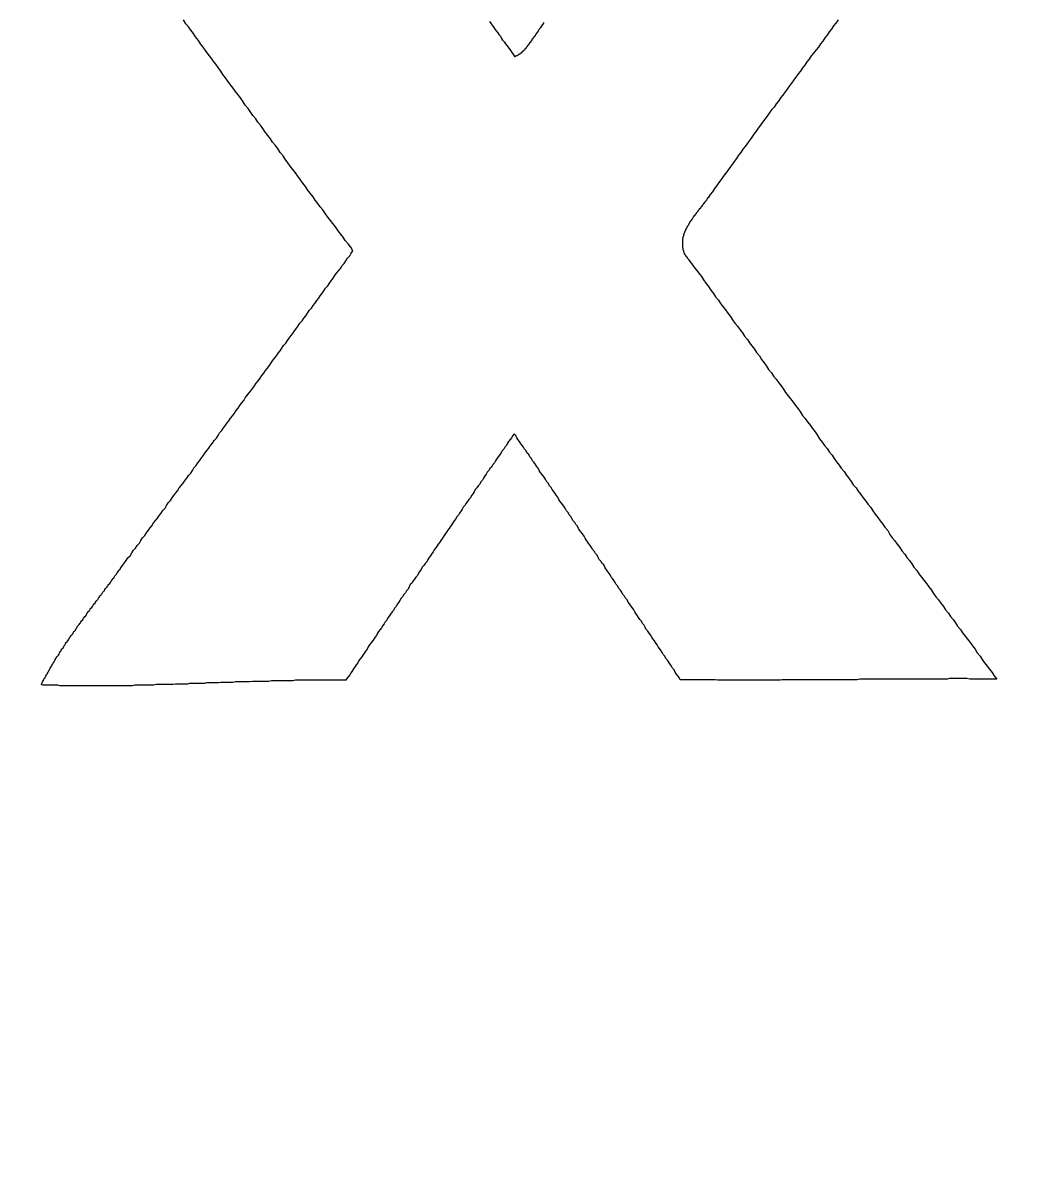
# Model space of a CAD drawing. Extents: x 0 to 712, y 0 to 505.
# Drawn here: x 188.81 to 196.82, y 450.17 to 459.22 of the extents above; entities that cross this region are included whole.
import ezdxf

# ---------------------------------------------------------------- set-up
doc = ezdxf.new("R2010")
doc.units = 0
doc.layers.add('GRAVIRANJE', color=3, linetype='CONTINUOUS')
doc.layers.add('IZREZ', color=7, linetype='CONTINUOUS')

msp = doc.modelspace()

# ---------------------------------------------------------------- linework, layer by layer
at = {"layer": 'GRAVIRANJE'}
for points in [[(195.3139, 459.2383), (195.2965, 459.2121), (195.2791, 459.1903), (195.2617, 459.1642), (195.2442, 459.1424), (195.2268, 459.1163), (195.2094, 459.0945), (195.192, 459.0684), (195.1745, 459.0466), (195.1571, 459.0205), (195.1397, 458.9987), (195.1179, 458.9725), (195.1005, 458.9508), (195.0831, 458.9246), (195.0656, 458.9028), (195.0482, 458.8767), (195.0308, 458.8549), (195.0134, 458.8288), (194.9959, 458.807), (194.9785, 458.7809), (194.9611, 458.7591), (194.9437, 458.733), (194.9262, 458.7112), (194.9088, 458.685), (194.8914, 458.6633), (194.874, 458.6371), (194.8565, 458.6154), (194.8391, 458.5892), (194.8217, 458.5674), (194.8043, 458.5413), (194.7825, 458.5195), (194.7651, 458.4934), (194.7476, 458.4716), (194.7302, 458.4455), (194.7128, 458.4237), (194.6954, 458.3976), (194.6779, 458.3758), (194.6605, 458.3496), (194.6431, 458.3279), (194.6257, 458.3017), (194.6083, 458.2756), (194.5908, 458.2538), (194.5734, 458.2277), (194.556, 458.2059), (194.5386, 458.1798), (194.5211, 458.158), (194.5037, 458.1318), (194.4863, 458.1101), (194.4689, 458.0839), (194.4514, 458.0621), (194.434, 458.036), (194.4166, 458.0142), (194.3992, 457.9881), (194.3817, 457.9663), (194.3643, 457.9402), (194.3469, 457.9184), (194.3295, 457.8923), (194.312, 457.8661), (194.2946, 457.8443), (194.2772, 457.8182), (194.2728, 457.8182), (194.2728, 457.8138), (194.2685, 457.8095), (194.2685, 457.8051), (194.2641, 457.8051), (194.2641, 457.8008), (194.2598, 457.7964), (194.2598, 457.7921), (194.2554, 457.7877), (194.2511, 457.7877), (194.2511, 457.7834), (194.2467, 457.779), (194.2467, 457.7746), (194.2423, 457.7703), (194.238, 457.7703), (194.238, 457.7659), (194.2336, 457.7616), (194.2293, 457.7572), (194.2293, 457.7529), (194.2249, 457.7529), (194.2249, 457.7485), (194.2206, 457.7442), (194.2162, 457.7398), (194.2162, 457.7354), (194.2119, 457.7311), (194.2075, 457.7311), (194.2075, 457.7267), (194.2031, 457.7224), (194.1988, 457.718), (194.1988, 457.7137), (194.1944, 457.7093), (194.1901, 457.7049), (194.1901, 457.7049), (194.1857, 457.7006), (194.1814, 457.6962), (194.1814, 457.6919), (194.177, 457.6875), (194.1727, 457.6832), (194.1727, 457.6788), (194.1683, 457.6745), (194.1639, 457.6745), (194.1639, 457.6701), (194.1596, 457.6657), (194.1552, 457.6614), (194.1552, 457.657), (194.1509, 457.6527), (194.1509, 457.6483), (194.1465, 457.644), (194.1422, 457.6396), (194.1422, 457.6353), (194.1378, 457.6353), (194.1378, 457.6309), (194.1334, 457.6265), (194.1291, 457.6222), (194.1291, 457.6178), (194.1247, 457.6135), (194.1247, 457.6091), (194.1204, 457.6048), (194.1204, 457.6004), (194.116, 457.596), (194.1117, 457.5917), (194.1117, 457.5873), (194.1073, 457.5873), (194.1073, 457.583), (194.1073, 457.5786), (194.103, 457.5743), (194.103, 457.5699), (194.0986, 457.5656), (194.0986, 457.5612), (194.0942, 457.5568), (194.0942, 457.5525), (194.0899, 457.5481), (194.0899, 457.5438), (194.0899, 457.5394), (194.0855, 457.5351), (194.0855, 457.5307), (194.0855, 457.5264), (194.0812, 457.5264), (194.0812, 457.522), (194.0812, 457.5176), (194.0812, 457.5133), (194.0768, 457.5089), (194.0768, 457.5046), (194.0768, 457.5002), (194.0768, 457.4959), (194.0725, 457.4915), (194.0725, 457.4871), (194.0725, 457.4828), (194.0725, 457.4784), (194.0725, 457.4741), (194.0725, 457.4697), (194.0725, 457.4654), (194.0725, 457.461), (194.0725, 457.4567), (194.0725, 457.4523), (194.0725, 457.4479), (194.0725, 457.4436), (194.0725, 457.4436), (194.0725, 457.4392), (194.0725, 457.4349), (194.0725, 457.4305), (194.0725, 457.4262), (194.0725, 457.4218), (194.0768, 457.4175), (194.0768, 457.4131), (194.0768, 457.4087), (194.0768, 457.4044), (194.0812, 457.4), (194.0812, 457.3957), (194.0812, 457.3913), (194.0855, 457.387), (194.0855, 457.3826), (194.0855, 457.3782), (194.0899, 457.3739), (194.0899, 457.3695), (194.0942, 457.3652), (194.0942, 457.3608), (194.0986, 457.3565), (194.103, 457.3565), (194.103, 457.3521), (194.1073, 457.3478), (194.1117, 457.3434), (194.1117, 457.339), (194.116, 457.3347), (194.1204, 457.3303), (194.1247, 457.326), (194.1247, 457.3216), (194.1465, 457.2955), (194.1639, 457.2693), (194.1857, 457.2432), (194.2031, 457.2171), (194.2249, 457.1909), (194.2423, 457.1648), (194.2598, 457.1387), (194.2816, 457.1125), (194.299, 457.082), (194.3208, 457.0559), (194.3382, 457.0298), (194.36, 457.0036), (194.3774, 456.9775), (194.3948, 456.9514), (194.4166, 456.9252), (194.434, 456.8991), (194.4558, 456.873), (194.4732, 456.8468), (194.4906, 456.8207), (194.5124, 456.7945), (194.5298, 456.7684), (194.5516, 456.7423), (194.569, 456.7161), (194.5908, 456.69), (194.6083, 456.6639), (194.6257, 456.6377), (194.6475, 456.6116), (194.6649, 456.5855), (194.6867, 456.5593), (194.7041, 456.5288), (194.7259, 456.5027), (194.7433, 456.4766), (194.7607, 456.4504), (194.7825, 456.4243), (194.7999, 456.3981), (194.8217, 456.372), (194.8391, 456.3459), (194.8609, 456.3197), (194.8783, 456.2936), (194.8957, 456.2675), (194.9175, 456.2413), (194.935, 456.2152), (194.9567, 456.1891), (194.9742, 456.1629), (194.9959, 456.1368), (195.0134, 456.1107), (195.0308, 456.0845), (195.0526, 456.0584), (195.07, 456.0322), (195.0918, 456.0061), (195.1092, 455.98), (195.131, 455.9538), (195.1484, 455.9277), (195.1658, 455.8972), (195.1876, 455.8711), (195.205, 455.8449), (195.2268, 455.8188), (195.2442, 455.7927), (195.266, 455.7665), (195.2834, 455.7404), (195.3009, 455.7143), (195.3226, 455.6881), (195.3401, 455.662), (195.3618, 455.6358), (195.3793, 455.6097), (195.401, 455.5836), (195.4185, 455.5574), (195.4359, 455.5313), (195.4577, 455.5052), (195.4751, 455.479), (195.4969, 455.4529), (195.5143, 455.4268), (195.5361, 455.4006), (195.5535, 455.3745), (195.5753, 455.3484), (195.5927, 455.3222), (195.6101, 455.2961), (195.6319, 455.2699), (195.6493, 455.2438), (195.6711, 455.2177), (195.6885, 455.1915), (195.7103, 455.1654), (195.7277, 455.1349), (195.7452, 455.1088), (195.7669, 455.0826), (195.7844, 455.0565), (195.8062, 455.0304), (195.8236, 455.0042), (195.8454, 454.9781), (195.8628, 454.952), (195.8846, 454.9258), (195.902, 454.8997), (195.9194, 454.8735), (195.9412, 454.8474), (195.9586, 454.8213), (195.9804, 454.7951), (195.9978, 454.769), (196.0196, 454.7429), (196.037, 454.7167), (196.0588, 454.6906), (196.0762, 454.6645), (196.0936, 454.6383), (196.1154, 454.6122), (196.1329, 454.5861), (196.1546, 454.5599), (196.1721, 454.5338), (196.1938, 454.5076), (196.2113, 454.4815), (196.233, 454.4554), (196.2505, 454.4292), (196.2679, 454.4031), (196.2897, 454.377), (196.3071, 454.3508), (196.3289, 454.3247), (196.3463, 454.2986), (196.3681, 454.2724), (196.3855, 454.2463), (196.4073, 454.2201), (196.4247, 454.1897), (196.4465, 454.1635), (196.4639, 454.1374), (196.4813, 454.1112), (196.5031, 454.0851), (196.5205, 454.059), (196.5423, 454.0328), (196.5597, 454.0067), (196.5815, 453.9806), (196.5597, 453.9806), (196.5423, 453.9806), (196.5205, 453.9806), (196.5031, 453.9806), (196.4813, 453.9806), (196.4596, 453.9806), (196.4421, 453.9806), (196.4203, 453.9806), (196.4029, 453.9806), (196.3811, 453.9806), (196.3637, 453.9806), (196.3419, 453.9849), (196.3245, 453.9849), (196.3027, 453.9849), (196.281, 453.9849), (196.2635, 453.9849), (196.2418, 453.9849), (196.2243, 453.9849), (196.2025, 453.9849), (196.1851, 453.9806), (196.1633, 453.9806), (196.1459, 453.9806), (196.1241, 453.9806), (196.1024, 453.9806), (196.0849, 453.9806), (196.0632, 453.9806), (196.0457, 453.9806), (196.024, 453.9806), (196.0065, 453.9806), (195.9847, 453.9806), (195.963, 453.9806), (195.9455, 453.9806), (195.9238, 453.9806), (195.9063, 453.9806), (195.8846, 453.9806), (195.8671, 453.9806), (195.8454, 453.9806), (195.8279, 453.9806), (195.8062, 453.9806), (195.7844, 453.9806), (195.7669, 453.9806), (195.7452, 453.9806), (195.7277, 453.9806), (195.706, 453.9806), (195.6885, 453.9806), (195.6668, 453.9806), (195.645, 453.9806), (195.6276, 453.9806), (195.6058, 453.9806), (195.5884, 453.9806), (195.5666, 453.9806), (195.5491, 453.9806), (195.5274, 453.9806), (195.5099, 453.9806), (195.4882, 453.9806), (195.4664, 453.9762), (195.449, 453.9762), (195.4272, 453.9762), (195.4098, 453.9762), (195.388, 453.9762), (195.3706, 453.9762), (195.3488, 453.9762), (195.327, 453.9762), (195.3096, 453.9762), (195.2878, 453.9762), (195.2704, 453.9762), (195.2486, 453.9762), (195.2312, 453.9762), (195.2094, 453.9762), (195.1876, 453.9762), (195.1702, 453.9762), (195.1484, 453.9762), (195.131, 453.9762), (195.1092, 453.9762), (195.0918, 453.9762), (195.07, 453.9762), (195.0482, 453.9762), (195.0308, 453.9762), (195.009, 453.9762), (194.9916, 453.9762), (194.9698, 453.9762), (194.9524, 453.9762), (194.9306, 453.9762), (194.9132, 453.9762), (194.8914, 453.9762), (194.8696, 453.9762), (194.8522, 453.9719), (194.8304, 453.9719), (194.813, 453.9719), (194.7912, 453.9719), (194.7738, 453.9719), (194.752, 453.9719), (194.7302, 453.9719), (194.7128, 453.9719), (194.691, 453.9719), (194.6736, 453.9719), (194.6518, 453.9719), (194.6344, 453.9719), (194.6126, 453.9719), (194.5952, 453.9719), (194.5734, 453.9719), (194.5516, 453.9719), (194.5342, 453.9719), (194.5124, 453.9719), (194.495, 453.9719), (194.4732, 453.9719), (194.4558, 453.9719), (194.434, 453.9719), (194.4122, 453.9719), (194.3948, 453.9719), (194.373, 453.9719), (194.3556, 453.9719), (194.3338, 453.9762), (194.3164, 453.9762), (194.2946, 453.9762), (194.2772, 453.9762), (194.2554, 453.9762), (194.2336, 453.9762), (194.2162, 453.9762), (194.1944, 453.9762), (194.177, 453.9762), (194.1552, 453.9762), (194.1378, 453.9762), (194.116, 453.9762), (194.0986, 453.9762), (194.0768, 453.9762), (194.055, 453.9762), (194.0463, 453.9936), (194.0376, 454.0067), (194.0245, 454.0241), (194.0158, 454.0372), (194.0071, 454.0546), (193.9941, 454.0677), (193.9853, 454.0851), (193.9723, 454.1025), (193.9636, 454.1156), (193.9549, 454.133), (193.9418, 454.1461), (193.9331, 454.1635), (193.92, 454.1766), (193.9113, 454.194), (193.9026, 454.2071), (193.8895, 454.2245), (193.8808, 454.2376), (193.8721, 454.255), (193.859, 454.2724), (193.8503, 454.2855), (193.8372, 454.3029), (193.8285, 454.316), (193.8198, 454.3334), (193.8067, 454.3465), (193.798, 454.3639), (193.785, 454.377), (193.7763, 454.3944), (193.7675, 454.4118), (193.7545, 454.4249), (193.7458, 454.4423), (193.7327, 454.4554), (193.724, 454.4728), (193.7153, 454.4859), (193.7022, 454.5033), (193.6935, 454.5164), (193.6848, 454.5338), (193.6717, 454.5512), (193.663, 454.5643), (193.6499, 454.5817), (193.6412, 454.5948), (193.6325, 454.6122), (193.6194, 454.6253), (193.6107, 454.6427), (193.5977, 454.6557), (193.5889, 454.6732), (193.5802, 454.6906), (193.5672, 454.7037), (193.5585, 454.7211), (193.5454, 454.7342), (193.5367, 454.7516), (193.528, 454.7646), (193.5149, 454.7821), (193.5062, 454.7951), (193.4975, 454.8126), (193.4844, 454.83), (193.4757, 454.8431), (193.4626, 454.8605), (193.4539, 454.8735), (193.4452, 454.891), (193.4321, 454.904), (193.4234, 454.9215), (193.4104, 454.9345), (193.4016, 454.952), (193.3929, 454.9694), (193.3799, 454.9824), (193.3711, 454.9999), (193.3581, 455.0129), (193.3494, 455.0304), (193.3407, 455.0434), (193.3276, 455.0609), (193.3189, 455.0739), (193.3058, 455.0913), (193.2971, 455.1044), (193.2884, 455.1218), (193.2753, 455.1393), (193.2666, 455.1523), (193.2535, 455.1698), (193.2448, 455.1828), (193.2361, 455.2002), (193.223, 455.2133), (193.2143, 455.2307), (193.2013, 455.2438), (193.1926, 455.2612), (193.1838, 455.2787), (193.1708, 455.2917), (193.1621, 455.3091), (193.149, 455.3222), (193.1403, 455.3396), (193.1316, 455.3527), (193.1185, 455.3701), (193.1098, 455.3832), (193.0967, 455.4006), (193.088, 455.4137), (193.0793, 455.4311), (193.0662, 455.4485), (193.0575, 455.4616), (193.0444, 455.479), (193.0357, 455.4921), (193.027, 455.5095), (193.014, 455.5226), (193.0052, 455.54), (192.9922, 455.5531), (192.9835, 455.5705), (192.9748, 455.5836), (192.9617, 455.601), (192.953, 455.6141), (192.9399, 455.6315), (192.9312, 455.6446), (192.9225, 455.662), (192.9094, 455.6794), (192.9007, 455.6925), (192.8876, 455.7099), (192.8789, 455.723), (192.8702, 455.7404), (192.8571, 455.7535), (192.8484, 455.7709), (192.8354, 455.784), (192.8266, 455.8014), (192.8136, 455.8144), (192.8049, 455.8319), (192.7962, 455.8449), (192.7831, 455.8624), (192.7744, 455.8754), (192.7613, 455.8929), (192.7526, 455.9059), (192.7439, 455.9233), (192.7308, 455.9364), (192.7221, 455.9233), (192.709, 455.9059), (192.7003, 455.8929), (192.6873, 455.8754), (192.6785, 455.8624), (192.6698, 455.8449), (192.6568, 455.8319), (192.6481, 455.8144), (192.635, 455.8014), (192.6263, 455.784), (192.6132, 455.7665), (192.6045, 455.7535), (192.5914, 455.736), (192.5827, 455.723), (192.574, 455.7055), (192.5609, 455.6925), (192.5522, 455.6751), (192.5392, 455.662), (192.5304, 455.6446), (192.5174, 455.6315), (192.5087, 455.6141), (192.4956, 455.5966), (192.4869, 455.5836), (192.4782, 455.5662), (192.4651, 455.5531), (192.4564, 455.5357), (192.4433, 455.5226), (192.4346, 455.5052), (192.4215, 455.4921), (192.4128, 455.4747), (192.4041, 455.4616), (192.391, 455.4442), (192.3823, 455.4268), (192.3693, 455.4137), (192.3606, 455.3963), (192.3475, 455.3832), (192.3388, 455.3658), (192.3257, 455.3527), (192.317, 455.3353), (192.3083, 455.3222), (192.2952, 455.3048), (192.2865, 455.2874), (192.2734, 455.2743), (192.2647, 455.2569), (192.2517, 455.2438), (192.2429, 455.2264), (192.2342, 455.2133), (192.2212, 455.1959), (192.2125, 455.1828), (192.1994, 455.1654), (192.1907, 455.1523), (192.1776, 455.1349), (192.1689, 455.1175), (192.1602, 455.1044), (192.1471, 455.087), (192.1384, 455.0739), (192.1253, 455.0565), (192.1166, 455.0434), (192.1036, 455.026), (192.0948, 455.0129), (192.0861, 454.9955), (192.0731, 454.9781), (192.0643, 454.965), (192.0513, 454.9476), (192.0426, 454.9345), (192.0339, 454.9171), (192.0208, 454.904), (192.0121, 454.8866), (191.999, 454.8735), (191.9903, 454.8561), (191.9772, 454.8387), (191.9685, 454.8256), (191.9598, 454.8082), (191.9467, 454.7951), (191.938, 454.7777), (191.925, 454.7646), (191.9162, 454.7472), (191.9032, 454.7342), (191.8945, 454.7167), (191.8858, 454.6993), (191.8727, 454.6862), (191.864, 454.6688), (191.8509, 454.6557), (191.8422, 454.6383), (191.8291, 454.6253), (191.8204, 454.6078), (191.8117, 454.5948), (191.7986, 454.5773), (191.7899, 454.5599), (191.7769, 454.5468), (191.7681, 454.5294), (191.7594, 454.5164), (191.7464, 454.4989), (191.7376, 454.4859), (191.7246, 454.4684), (191.7159, 454.451), (191.7028, 454.4379), (191.6941, 454.4205), (191.6854, 454.4075), (191.6723, 454.39), (191.6636, 454.377), (191.6505, 454.3595), (191.6418, 454.3465), (191.6331, 454.329), (191.62, 454.3116), (191.6113, 454.2986), (191.5983, 454.2811), (191.5895, 454.2681), (191.5765, 454.2506), (191.5678, 454.2376), (191.5591, 454.2201), (191.546, 454.2027), (191.5373, 454.1897), (191.5242, 454.1722), (191.5155, 454.1592), (191.5024, 454.1417), (191.4937, 454.1287), (191.485, 454.1112), (191.4719, 454.0938), (191.4632, 454.0808), (191.4502, 454.0633), (191.4414, 454.0503), (191.4327, 454.0328), (191.4197, 454.0154), (191.4109, 454.0023), (191.3979, 453.9849), (191.3892, 453.9719), (191.3674, 453.9719), (191.35, 453.9719), (191.3325, 453.9719), (191.3108, 453.9719), (191.2933, 453.9719), (191.2759, 453.9719), (191.2541, 453.9719), (191.2367, 453.9719), (191.2149, 453.9719), (191.1975, 453.9719), (191.1801, 453.9719), (191.1583, 453.9719), (191.1409, 453.9719), (191.1191, 453.9719), (191.1017, 453.9719), (191.0842, 453.9719), (191.0625, 453.9719), (191.045, 453.9719), (191.0233, 453.9719), (191.0058, 453.9719), (190.9884, 453.9719), (190.9666, 453.9675), (190.9492, 453.9675), (190.9274, 453.9675), (190.91, 453.9675), (190.8926, 453.9675), (190.8708, 453.9675), (190.8534, 453.9675), (190.836, 453.9675), (190.8142, 453.9675), (190.7968, 453.9675), (190.775, 453.9631), (190.7575, 453.9631), (190.7401, 453.9631), (190.7183, 453.9631), (190.7009, 453.9631), (190.6791, 453.9631), (190.6617, 453.9631), (190.6443, 453.9631), (190.6225, 453.9588), (190.6051, 453.9588), (190.5833, 453.9588), (190.5659, 453.9588), (190.5485, 453.9588), (190.5267, 453.9588), (190.5093, 453.9588), (190.4875, 453.9544), (190.4701, 453.9544), (190.4526, 453.9544), (190.4308, 453.9544), (190.4134, 453.9544), (190.3916, 453.9544), (190.3742, 453.9501), (190.3568, 453.9501), (190.335, 453.9501), (190.3176, 453.9501), (190.3002, 453.9501), (190.2784, 453.9501), (190.261, 453.9457), (190.2392, 453.9457), (190.2218, 453.9457), (190.2043, 453.9457), (190.1826, 453.9457), (190.1651, 453.9457), (190.1434, 453.9457), (190.1259, 453.9414), (190.1085, 453.9414), (190.0867, 453.9414), (190.0693, 453.9414), (190.0475, 453.9414), (190.0301, 453.9414), (190.0127, 453.937), (189.9909, 453.937), (189.9735, 453.937), (189.9517, 453.937), (189.9343, 453.937), (189.9168, 453.937), (189.8951, 453.937), (189.8776, 453.937), (189.8559, 453.9327), (189.8384, 453.9327), (189.821, 453.9327), (189.7992, 453.9327), (189.7818, 453.9327), (189.76, 453.9327), (189.7426, 453.9327), (189.7252, 453.9327), (189.7034, 453.9327), (189.686, 453.9283), (189.6685, 453.9283), (189.6468, 453.9283), (189.6293, 453.9283), (189.6076, 453.9283), (189.5901, 453.9283), (189.5727, 453.9283), (189.5509, 453.9283), (189.5335, 453.9283), (189.5117, 453.9283), (189.4943, 453.9283), (189.4769, 453.9283), (189.4551, 453.9283), (189.4377, 453.9283), (189.4159, 453.9283), (189.3985, 453.9283), (189.3811, 453.9283), (189.3593, 453.9283), (189.3418, 453.9283), (189.3201, 453.9283), (189.3026, 453.9283), (189.2852, 453.9283), (189.2634, 453.9283), (189.246, 453.9283), (189.2242, 453.9283), (189.2068, 453.9283), (189.1894, 453.9283), (189.1676, 453.9283), (189.1502, 453.9283), (189.1284, 453.9283), (189.111, 453.9283), (189.0936, 453.9327), (189.0718, 453.9327), (189.0544, 453.9327), (189.0326, 453.9327), (189.0151, 453.9327), (188.9977, 453.9327), (188.9759, 453.9327), (188.9585, 453.937), (188.9629, 453.9414), (188.9672, 453.9501), (188.9716, 453.9588), (188.9759, 453.9675), (188.9803, 453.9762), (188.9847, 453.9849), (188.989, 453.9893), (188.9934, 453.998), (188.9977, 454.0067), (189.0021, 454.0154), (189.0064, 454.0198), (189.0108, 454.0285), (189.0151, 454.0372), (189.0195, 454.0459), (189.0239, 454.0546), (189.0282, 454.059), (189.0326, 454.0677), (189.0369, 454.0764), (189.0413, 454.0851), (189.0456, 454.0895), (189.05, 454.0982), (189.0544, 454.1069), (189.0587, 454.1156), (189.0631, 454.12), (189.0674, 454.1287), (189.0718, 454.1374), (189.0761, 454.1461), (189.0805, 454.1505), (189.0848, 454.1592), (189.0936, 454.1679), (189.0979, 454.1722), (189.1023, 454.1809), (189.1066, 454.1897), (189.111, 454.1984), (189.1153, 454.2027), (189.1197, 454.2114), (189.124, 454.2201), (189.1284, 454.2245), (189.1371, 454.2332), (189.1415, 454.2419), (189.1458, 454.2506), (189.1502, 454.255), (189.1545, 454.2637), (189.1589, 454.2724), (189.1633, 454.2768), (189.172, 454.2855), (189.1763, 454.2942), (189.1807, 454.2986), (189.185, 454.3073), (189.1894, 454.316), (189.1937, 454.3203), (189.1981, 454.329), (189.2068, 454.3378), (189.2112, 454.3421), (189.2155, 454.3508), (189.2199, 454.3595), (189.2242, 454.3639), (189.2329, 454.3726), (189.2373, 454.3813), (189.2417, 454.3857), (189.246, 454.3944), (189.2504, 454.4031), (189.2547, 454.4075), (189.2634, 454.4162), (189.2678, 454.4249), (189.2722, 454.4292), (189.2765, 454.4379), (189.2809, 454.4467), (189.2896, 454.451), (189.2939, 454.4597), (189.2983, 454.4684), (189.3026, 454.4728), (189.307, 454.4815), (189.3157, 454.4859), (189.3201, 454.4946), (189.3244, 454.5033), (189.3288, 454.5076), (189.3331, 454.5164), (189.3418, 454.5251), (189.3462, 454.5294), (189.3506, 454.5381), (189.3549, 454.5468), (189.3636, 454.5512), (189.368, 454.5599), (189.3723, 454.5686), (189.3767, 454.573), (189.3811, 454.5817), (189.3898, 454.5861), (189.3941, 454.5948), (189.3985, 454.6035), (189.4028, 454.6078), (189.4115, 454.6165), (189.4159, 454.6253), (189.4203, 454.6296), (189.4246, 454.6383), (189.429, 454.647), (189.4377, 454.6514), (189.442, 454.6601), (189.4464, 454.6645), (189.4507, 454.6732), (189.4595, 454.6819), (189.4638, 454.6862), (189.4682, 454.695), (189.4725, 454.7037), (189.4769, 454.708), (189.4856, 454.7167), (189.49, 454.7254), (189.4943, 454.7298), (189.4987, 454.7385), (189.5074, 454.7429), (189.5117, 454.7516), (189.5161, 454.7603), (189.5204, 454.7646), (189.5248, 454.7734), (189.5335, 454.7821), (189.5379, 454.7864), (189.5422, 454.7951), (189.5466, 454.8039), (189.5509, 454.8082), (189.5596, 454.8169), (189.564, 454.8256), (189.5684, 454.83), (189.5727, 454.8387), (189.5771, 454.8474), (189.5858, 454.8518), (189.5901, 454.8605), (189.5945, 454.8692), (189.6076, 454.8866), (189.625, 454.9084), (189.6381, 454.9258), (189.6511, 454.9476), (189.6685, 454.965), (189.6816, 454.9868), (189.6947, 455.0086), (189.7121, 455.026), (189.7252, 455.0478), (189.7426, 455.0652), (189.7557, 455.087), (189.7687, 455.1088), (189.7862, 455.1262), (189.7992, 455.148), (189.8123, 455.1654), (189.8297, 455.1872), (189.8428, 455.2046), (189.8559, 455.2264), (189.8733, 455.2482), (189.8863, 455.2656), (189.9038, 455.2874), (189.9168, 455.3048), (189.9299, 455.3266), (189.9473, 455.344), (189.9604, 455.3658), (189.9735, 455.3876), (189.9909, 455.405), (190.004, 455.4268), (190.017, 455.4442), (190.0345, 455.466), (190.0475, 455.4834), (190.0606, 455.5052), (190.078, 455.5269), (190.0911, 455.5444), (190.1085, 455.5662), (190.1216, 455.5836), (190.1346, 455.6054), (190.1521, 455.6228), (190.1651, 455.6446), (190.1782, 455.6663), (190.1956, 455.6838), (190.2087, 455.7055), (190.2218, 455.723), (190.2392, 455.7447), (190.2523, 455.7622), (190.2653, 455.784), (190.2827, 455.8057), (190.2958, 455.8232), (190.3089, 455.8449), (190.3263, 455.8624), (190.3394, 455.8841), (190.3568, 455.9016), (190.3699, 455.9233), (190.3829, 455.9451), (190.4004, 455.9625), (190.4134, 455.9843), (190.4265, 456.0018), (190.4439, 456.0235), (190.457, 456.041), (190.4701, 456.0627), (190.4875, 456.0845), (190.5005, 456.1019), (190.5136, 456.1237), (190.531, 456.1411), (190.5441, 456.1629), (190.5572, 456.1803), (190.5746, 456.2021), (190.5877, 456.2239), (190.6007, 456.2413), (190.6182, 456.2631), (190.6312, 456.2805), (190.6486, 456.3023), (190.6617, 456.3197), (190.6748, 456.3415), (190.6922, 456.3633), (190.7053, 456.3807), (190.7183, 456.4025), (190.7358, 456.4199), (190.7488, 456.4417), (190.7619, 456.4591), (190.7793, 456.4809), (190.7924, 456.5027), (190.8055, 456.5201), (190.8229, 456.5419), (190.836, 456.5593), (190.849, 456.5811), (190.8664, 456.5985), (190.8795, 456.6203), (190.8926, 456.6421), (190.91, 456.6595), (190.9231, 456.6813), (190.9361, 456.6987), (190.9536, 456.7205), (190.9666, 456.7379), (190.9797, 456.7597), (190.9971, 456.7815), (191.0102, 456.7989), (191.0233, 456.8207), (191.0407, 456.8381), (191.0538, 456.8599), (191.0712, 456.8773), (191.0842, 456.8991), (191.0973, 456.9209), (191.1147, 456.9383), (191.1278, 456.9601), (191.1409, 456.9775), (191.1583, 456.9993), (191.1714, 457.0167), (191.1844, 457.0385), (191.2019, 457.0603), (191.2149, 457.0777), (191.228, 457.0995), (191.2454, 457.1169), (191.2585, 457.1387), (191.2716, 457.1561), (191.289, 457.1779), (191.302, 457.1997), (191.3151, 457.2171), (191.3325, 457.2389), (191.3456, 457.2563), (191.3587, 457.2781), (191.3761, 457.2955), (191.3892, 457.3173), (191.4022, 457.339), (191.4197, 457.3565), (191.4327, 457.3782), (191.4458, 457.3957), (191.4284, 457.4262), (191.4066, 457.4523), (191.3848, 457.4784), (191.3674, 457.5046), (191.3456, 457.5307), (191.3282, 457.5568), (191.3064, 457.5873), (191.2846, 457.6135), (191.2672, 457.6396), (191.2454, 457.6657), (191.228, 457.6919), (191.2062, 457.7224), (191.1844, 457.7485), (191.167, 457.7746), (191.1452, 457.8008), (191.1278, 457.8269), (191.106, 457.8574), (191.0842, 457.8835), (191.0668, 457.9097), (191.045, 457.9358), (191.0276, 457.962), (191.0058, 457.9924), (190.9884, 458.0186), (190.9666, 458.0447), (190.9449, 458.0709), (190.9274, 458.097), (190.9057, 458.1275), (190.8882, 458.1536), (190.8664, 458.1798), (190.849, 458.2059), (190.8272, 458.2364), (190.8055, 458.2625), (190.788, 458.2887), (190.7663, 458.3148), (190.7488, 458.3409), (190.7271, 458.3714), (190.7096, 458.3976), (190.6879, 458.4237), (190.6704, 458.4498), (190.6486, 458.476), (190.6269, 458.5065), (190.6094, 458.5326), (190.5877, 458.5587), (190.5702, 458.5849), (190.5485, 458.6154), (190.531, 458.6415), (190.5093, 458.6676), (190.4918, 458.6938), (190.4701, 458.7199), (190.4483, 458.7504), (190.4308, 458.7765), (190.4091, 458.8027), (190.3916, 458.8288), (190.3699, 458.8593), (190.3524, 458.8854), (190.3307, 458.9116), (190.3132, 458.9377), (190.2915, 458.9638), (190.2697, 458.9943), (190.2523, 459.0205), (190.2305, 459.0466), (190.213, 459.0727), (190.1913, 459.1032), (190.1738, 459.1294), (190.1521, 459.1555), (190.1346, 459.1816), (190.1129, 459.2078), (190.0954, 459.2383)], [(192.5348, 459.2252), (192.5479, 459.2078), (192.5566, 459.1947), (192.5696, 459.1773), (192.5784, 459.1642), (192.5871, 459.1511), (192.6001, 459.1337), (192.6088, 459.1206), (192.6219, 459.1076), (192.6306, 459.0902), (192.6393, 459.0771), (192.6524, 459.064), (192.6611, 459.0466), (192.6742, 459.0335), (192.6829, 459.0205), (192.696, 459.003), (192.7047, 458.99), (192.7134, 458.9769), (192.7265, 458.9595), (192.7352, 458.9464), (192.7395, 458.9464), (192.7395, 458.9464), (192.7439, 458.9508), (192.7439, 458.9508), (192.7482, 458.9508), (192.7482, 458.9508), (192.7482, 458.9508), (192.7526, 458.9551), (192.7526, 458.9551), (192.757, 458.9551), (192.757, 458.9551), (192.757, 458.9551), (192.7613, 458.9595), (192.7613, 458.9595), (192.7657, 458.9595), (192.7657, 458.9595), (192.7657, 458.9595), (192.77, 458.9638), (192.77, 458.9638), (192.7744, 458.9638), (192.7744, 458.9638), (192.7744, 458.9682), (192.7787, 458.9682), (192.7787, 458.9682), (192.7787, 458.9682), (192.7831, 458.9725), (192.7831, 458.9725), (192.7831, 458.9725), (192.7874, 458.9725), (192.7874, 458.9769), (192.7874, 458.9769), (192.7918, 458.9769), (192.7918, 458.9813), (192.7918, 458.9813), (192.7962, 458.9813), (192.7962, 458.9813), (192.7962, 458.9856), (192.8005, 458.9856), (192.8005, 458.9856), (192.8005, 458.99), (192.8049, 458.99), (192.8049, 458.99), (192.8049, 458.99), (192.8092, 458.9943), (192.8092, 458.9943), (192.8092, 458.9943), (192.8136, 458.9987), (192.8136, 458.9987), (192.8136, 458.9987), (192.8136, 459.003), (192.8179, 459.003), (192.8179, 459.003), (192.8179, 459.0074), (192.8223, 459.0074), (192.8223, 459.0074), (192.8223, 459.0117), (192.8223, 459.0117), (192.8266, 459.0117), (192.8266, 459.0161), (192.8266, 459.0161), (192.831, 459.0161), (192.831, 459.0205), (192.831, 459.0205), (192.831, 459.0205), (192.8354, 459.0248), (192.8354, 459.0248), (192.8354, 459.0248), (192.8397, 459.0292), (192.8397, 459.0292), (192.8397, 459.0292), (192.8397, 459.0335), (192.8441, 459.0335), (192.8441, 459.0335), (192.8441, 459.0379), (192.8441, 459.0379), (192.8484, 459.0422), (192.8484, 459.0422), (192.8484, 459.0422), (192.8484, 459.0466), (192.8528, 459.0466), (192.8528, 459.0466), (192.8528, 459.051), (192.8528, 459.051), (192.8571, 459.051), (192.8571, 459.0553), (192.8571, 459.0553), (192.8571, 459.0597), (192.8615, 459.0597), (192.8615, 459.0597), (192.8615, 459.064), (192.8615, 459.064), (192.8659, 459.064), (192.8659, 459.0684), (192.8659, 459.0684), (192.8702, 459.0727), (192.8702, 459.0727), (192.8702, 459.0727), (192.8702, 459.0771), (192.8746, 459.0771), (192.8746, 459.0771), (192.8746, 459.0814), (192.8746, 459.0814), (192.8789, 459.0814), (192.8789, 459.0858), (192.8789, 459.0858), (192.8789, 459.0902), (192.8833, 459.0902), (192.8833, 459.0902), (192.8833, 459.0945), (192.8833, 459.0945), (192.8876, 459.0945), (192.8876, 459.0989), (192.8876, 459.0989), (192.8876, 459.0989), (192.892, 459.1032), (192.892, 459.1032), (192.892, 459.1076), (192.892, 459.1076), (192.8963, 459.1076), (192.8963, 459.1119), (192.8963, 459.1119), (192.9007, 459.1119), (192.9007, 459.1163), (192.9007, 459.1163), (192.9007, 459.1163), (192.9051, 459.1206), (192.9051, 459.1206), (192.9138, 459.1337), (192.9225, 459.1468), (192.9312, 459.1642), (192.9443, 459.1773), (192.953, 459.1903), (192.9617, 459.2034), (192.9704, 459.2165)]]:
    msp.add_lwpolyline(points, dxfattribs=at)
at = {"layer": 'IZREZ'}
msp.add_open_spline([(354.5236, 83.816), (356.5535, 83.8994), (358.5834, 83.9828), (360.6133, 84.0662), (360.6133, 87.4166), (360.6133, 90.7671), (360.6133, 94.1175), (358.5834, 94.2009), (356.5535, 94.2842), (354.5236, 94.3676), (354.5236, 100.3256), (354.5236, 106.2835), (354.5236, 112.2415), (354.5236, 112.3854), (354.5236, 112.5293), (354.5236, 112.6733), (352.1841, 112.6733), (349.8446, 112.6733), (347.5051, 112.6733), (347.5051, 112.2296), (347.5051, 111.7859), (347.5051, 111.3422), (346.7718, 111.3422), (346.0385, 111.3422), (345.3052, 111.3422), (345.3052, 111.8087), (345.3052, 112.2752), (345.3052, 112.7417), (344.8243, 112.7417), (344.3433, 112.7417), (343.8624, 112.7417), (343.8624, 113.6666), (343.8624, 114.5914), (343.8624, 115.5163), (344.3433, 115.5163), (344.8243, 115.5163), (345.3052, 115.5163), (345.3052, 115.983), (345.3052, 116.4498), (345.3052, 116.9165), (346.0385, 116.9165), (346.7718, 116.9165), (347.5051, 116.9165), (347.5051, 116.4498), (347.5051, 115.983), (347.5051, 115.5163), (349.8446, 115.5163), (352.1841, 115.5163), (354.5236, 115.5163), (354.5236, 115.6831), (354.5236, 115.8498), (354.5236, 116.0166), (354.5236, 121.9467), (354.5236, 127.8769), (354.5236, 133.8071), (356.5535, 133.8905), (358.5834, 133.9739), (360.6133, 134.0572), (360.6133, 137.4109), (360.6133, 140.7645), (360.6133, 144.1181), (358.5834, 144.2015), (356.5535, 144.2849), (354.5236, 144.3682), (354.5236, 168.0914), (354.5236, 191.8145), (354.5236, 215.5376), (356.5535, 215.621), (358.5834, 215.7044), (360.6133, 215.7878), (360.6133, 219.1333), (360.6133, 222.4788), (360.6133, 225.8243), (358.5834, 225.9077), (356.5535, 225.991), (354.5236, 226.0744), (354.5236, 232.0128), (354.5236, 237.9512), (354.5236, 243.8897), (354.5236, 244.0562), (354.5236, 244.2227), (354.5236, 244.3892), (352.1841, 244.3892), (349.8446, 244.3892), (347.5051, 244.3892), (347.5051, 243.9227), (347.5051, 243.4562), (347.5051, 242.9897), (346.7718, 242.9897), (346.0385, 242.9897), (345.3052, 242.9897), (345.3052, 243.4562), (345.3052, 243.9227), (345.3052, 244.3892), (344.8243, 244.3892), (344.3433, 244.3892), (343.8624, 244.3892), (343.8624, 245.3445), (343.8624, 246.2998), (343.8624, 247.2552), (344.3433, 247.2552), (344.8243, 247.2552), (345.3052, 247.2552), (345.3052, 247.7218), (345.3052, 248.1884), (345.3052, 248.655), (346.0385, 248.655), (346.7718, 248.655), (347.5051, 248.655), (347.5051, 248.1884), (347.5051, 247.7218), (347.5051, 247.2552), (349.8446, 247.2552), (352.1841, 247.2552), (354.5236, 247.2552), (354.5236, 247.422), (354.5236, 247.5889), (354.5236, 247.7558), (354.5236, 253.685), (354.5236, 259.6143), (354.5236, 265.5435), (356.5535, 265.6269), (358.5834, 265.7103), (360.6133, 265.7936), (360.6133, 269.1426), (360.6133, 272.4915), (360.6133, 275.8404), (358.5834, 275.9238), (356.5535, 276.0072), (354.5236, 276.0905), (354.5236, 300.63), (354.5236, 325.1694), (354.5236, 349.7089), (356.5535, 349.7923), (358.5834, 349.8756), (360.6133, 349.959), (360.6133, 353.3203), (360.6133, 356.6815), (360.6133, 360.0428), (358.5834, 360.1262), (356.5535, 360.2096), (354.5236, 360.2929), (354.5236, 366.2142), (354.5236, 372.1354), (354.5236, 378.0567), (354.5236, 378.2231), (354.5236, 378.3895), (354.5236, 378.5559), (352.1841, 378.5559), (349.8446, 378.5559), (347.5051, 378.5559), (347.5051, 378.0894), (347.5051, 377.6229), (347.5051, 377.1564), (346.7718, 377.1564), (346.0385, 377.1564), (345.3052, 377.1564), (345.3052, 377.6229), (345.3052, 378.0894), (345.3052, 378.5559), (344.8243, 378.5559), (344.3433, 378.5559), (343.8624, 378.5559), (343.8624, 379.5101), (343.8624, 380.4644), (343.8624, 381.4187), (344.3433, 381.4187), (344.8243, 381.4187), (345.3052, 381.4187), (345.3052, 381.8854), (345.3052, 382.3521), (345.3052, 382.8188), (346.0385, 382.8188), (346.7718, 382.8188), (347.5051, 382.8188), (347.5051, 382.3521), (347.5051, 381.8854), (347.5051, 381.4187), (349.8446, 381.4187), (352.1841, 381.4187), (354.5236, 381.4187), (354.5236, 381.5854), (354.5236, 381.7522), (354.5236, 381.9189), (354.5236, 387.8542), (354.5236, 393.7894), (354.5236, 399.7247), (356.5535, 399.808), (358.5834, 399.8914), (360.6133, 399.9748), (360.6133, 403.3204), (360.6133, 406.666), (360.6133, 410.0117), (358.5834, 410.095), (356.5535, 410.1784), (354.5236, 410.2618), (354.5236, 437.6284), (354.5236, 464.9951), (354.5236, 492.3617), (346.9028, 492.3617), (339.282, 492.3617), (331.6612, 492.3617), (329.7156, 492.3617), (327.1001, 493.5777), (325.8488, 495.065), (324.561, 496.5963), (323.2733, 498.1276), (321.9855, 499.6589), (320.7349, 501.1452), (318.1194, 502.3622), (316.1728, 502.3622), (232.9236, 502.3622), (149.6744, 502.3622), (66.4252, 502.3622), (64.4785, 502.3622), (61.8638, 501.1452), (60.6132, 499.6589), (59.3254, 498.1276), (58.0377, 496.5963), (56.7499, 495.065), (55.4979, 493.5777), (52.8824, 492.3617), (50.9372, 492.3617), (43.3707, 492.3617), (35.8042, 492.3617), (28.2377, 492.3617), (28.2377, 469.0284), (28.2377, 445.695), (28.2377, 422.3617), (28.2377, 418.3284), (28.2377, 414.2951), (28.2377, 410.2618), (26.2078, 410.1784), (24.1779, 410.095), (22.148, 410.0117), (22.148, 406.666), (22.148, 403.3204), (22.148, 399.9748), (24.1779, 399.8914), (26.2078, 399.808), (28.2377, 399.7247), (28.2377, 393.7894), (28.2377, 387.8542), (28.2377, 381.9189), (28.2377, 381.7522), (28.2377, 381.5854), (28.2377, 381.4187), (30.5771, 381.4187), (32.9165, 381.4187), (35.2558, 381.4187), (35.2558, 381.8854), (35.2558, 382.3521), (35.2558, 382.8188), (35.9893, 382.8188), (36.7227, 382.8188), (37.4561, 382.8188), (37.4561, 382.3521), (37.4561, 381.8854), (37.4561, 381.4187), (37.937, 381.4187), (38.4178, 381.4187), (38.8986, 381.4187), (38.8986, 380.4644), (38.8986, 379.5101), (38.8986, 378.5559), (38.4178, 378.5559), (37.937, 378.5559), (37.4561, 378.5559), (37.4561, 378.0894), (37.4561, 377.6229), (37.4561, 377.1564), (36.7227, 377.1564), (35.9893, 377.1564), (35.2558, 377.1564), (35.2558, 377.6229), (35.2558, 378.0894), (35.2558, 378.5559), (32.9165, 378.5559), (30.5771, 378.5559), (28.2377, 378.5559), (28.2377, 378.3895), (28.2377, 378.2231), (28.2377, 378.0567), (28.2377, 372.1354), (28.2377, 366.2142), (28.2377, 360.2929), (26.2078, 360.2096), (24.1779, 360.1262), (22.148, 360.0428), (22.148, 356.6815), (22.148, 353.3203), (22.148, 349.959), (24.1779, 349.8756), (26.2078, 349.7923), (28.2377, 349.7089), (28.2377, 325.1694), (28.2377, 300.63), (28.2377, 276.0905), (26.2078, 276.0072), (24.1779, 275.9238), (22.148, 275.8404), (22.148, 272.4915), (22.148, 269.1426), (22.148, 265.7936), (24.1779, 265.7103), (26.2078, 265.6269), (28.2377, 265.5435), (28.2377, 259.6143), (28.2377, 253.685), (28.2377, 247.7558), (28.2377, 247.5889), (28.2377, 247.422), (28.2377, 247.2552), (30.5771, 247.2552), (32.9165, 247.2552), (35.2558, 247.2552), (35.2558, 247.7218), (35.2558, 248.1884), (35.2558, 248.655), (35.9893, 248.655), (36.7227, 248.655), (37.4561, 248.655), (37.4561, 248.1884), (37.4561, 247.7218), (37.4561, 247.2552), (37.937, 247.2552), (38.4178, 247.2552), (38.8986, 247.2552), (38.8986, 246.2998), (38.8986, 245.3445), (38.8986, 244.3892), (38.4178, 244.3892), (37.937, 244.3892), (37.4561, 244.3892), (37.4561, 243.9227), (37.4561, 243.4562), (37.4561, 242.9897), (36.7227, 242.9897), (35.9893, 242.9897), (35.2558, 242.9897), (35.2558, 243.4562), (35.2558, 243.9227), (35.2558, 244.3892), (32.9165, 244.3892), (30.5771, 244.3892), (28.2377, 244.3892), (28.2377, 244.2227), (28.2377, 244.0562), (28.2377, 243.8897), (28.2377, 237.9512), (28.2377, 232.0128), (28.2377, 226.0744), (26.2078, 225.991), (24.1779, 225.9077), (22.148, 225.8243), (22.148, 222.4787), (22.148, 219.133), (22.148, 215.7874), (24.1779, 215.704), (26.2078, 215.6206), (28.2377, 215.5373), (28.2377, 191.8142), (28.2377, 168.0912), (28.2377, 144.3682), (26.2078, 144.2849), (24.1779, 144.2015), (22.148, 144.1181), (22.148, 140.7646), (22.148, 137.4111), (22.148, 134.0576), (24.1779, 133.9742), (26.2078, 133.8908), (28.2377, 133.8075), (28.2377, 127.8773), (28.2377, 121.9471), (28.2377, 116.0169), (28.2377, 115.8501), (28.2377, 115.6834), (28.2377, 115.5167), (30.5771, 115.5167), (32.9165, 115.5167), (35.2558, 115.5167), (35.2558, 115.9834), (35.2558, 116.4501), (35.2558, 116.9168), (35.9893, 116.9168), (36.7227, 116.9168), (37.4561, 116.9168), (37.4561, 116.4501), (37.4561, 115.9834), (37.4561, 115.5167), (37.937, 115.5167), (38.4178, 115.5167), (38.8986, 115.5167), (38.8986, 114.5917), (38.8986, 113.6667), (38.8986, 112.7417), (38.4178, 112.7417), (37.937, 112.7417), (37.4561, 112.7417), (37.4561, 112.2752), (37.4561, 111.8087), (37.4561, 111.3422), (36.7227, 111.3422), (35.9893, 111.3422), (35.2558, 111.3422), (35.2558, 111.786), (35.2558, 112.2298), (35.2558, 112.6736), (32.9165, 112.6736), (30.5771, 112.6736), (28.2377, 112.6736), (28.2377, 112.5297), (28.2377, 112.3857), (28.2377, 112.2418), (28.2377, 106.2837), (28.2377, 100.3257), (28.2377, 94.3676), (26.2078, 94.2842), (24.1779, 94.2009), (22.148, 94.1175), (22.148, 90.7671), (22.148, 87.4166), (22.148, 84.0662), (24.1779, 83.9828), (26.2078, 83.8994), (28.2377, 83.816), (28.2377, 70.6487), (28.2377, 57.4814), (28.2377, 44.3141), (28.2377, 42.6659), (28.2377, 41.0178), (28.2377, 39.3696)], degree=3, knots=[0, 0, 0, 0, 1, 1, 1, 2, 2, 2, 3, 3, 3, 4, 4, 4, 5, 5, 5, 6, 6, 6, 7, 7, 7, 8, 8, 8, 9, 9, 9, 10, 10, 10, 11, 11, 11, 12, 12, 12, 13, 13, 13, 14, 14, 14, 15, 15, 15, 16, 16, 16, 17, 17, 17, 18, 18, 18, 19, 19, 19, 20, 20, 20, 21, 21, 21, 22, 22, 22, 23, 23, 23, 24, 24, 24, 25, 25, 25, 26, 26, 26, 27, 27, 27, 28, 28, 28, 29, 29, 29, 30, 30, 30, 31, 31, 31, 32, 32, 32, 33, 33, 33, 34, 34, 34, 35, 35, 35, 36, 36, 36, 37, 37, 37, 38, 38, 38, 39, 39, 39, 40, 40, 40, 41, 41, 41, 42, 42, 42, 43, 43, 43, 44, 44, 44, 45, 45, 45, 46, 46, 46, 47, 47, 47, 48, 48, 48, 49, 49, 49, 50, 50, 50, 51, 51, 51, 52, 52, 52, 53, 53, 53, 54, 54, 54, 55, 55, 55, 56, 56, 56, 57, 57, 57, 58, 58, 58, 59, 59, 59, 60, 60, 60, 61, 61, 61, 62, 62, 62, 63, 63, 63, 64, 64, 64, 65, 65, 65, 66, 66, 66, 67, 67, 67, 68, 68, 68, 69, 69, 69, 70, 70, 70, 71, 71, 71, 72, 72, 72, 73, 73, 73, 74, 74, 74, 75, 75, 75, 76, 76, 76, 77, 77, 77, 78, 78, 78, 79, 79, 79, 80, 80, 80, 81, 81, 81, 82, 82, 82, 83, 83, 83, 84, 84, 84, 85, 85, 85, 86, 86, 86, 87, 87, 87, 88, 88, 88, 89, 89, 89, 90, 90, 90, 91, 91, 91, 92, 92, 92, 93, 93, 93, 94, 94, 94, 95, 95, 95, 96, 96, 96, 97, 97, 97, 98, 98, 98, 99, 99, 99, 100, 100, 100, 101, 101, 101, 102, 102, 102, 103, 103, 103, 104, 104, 104, 105, 105, 105, 106, 106, 106, 107, 107, 107, 108, 108, 108, 109, 109, 109, 110, 110, 110, 111, 111, 111, 112, 112, 112, 113, 113, 113, 114, 114, 114, 115, 115, 115, 116, 116, 116, 117, 117, 117, 118, 118, 118, 119, 119, 119, 120, 120, 120, 121, 121, 121, 122, 122, 122, 123, 123, 123, 124, 124, 124, 125, 125, 125, 126, 126, 126, 127, 127, 127, 128, 128, 128, 129, 129, 129, 130, 130, 130, 131, 131, 131, 132, 132, 132, 133, 133, 133, 134, 134, 134, 135, 135, 135, 136, 136, 136, 137, 137, 137, 138, 138, 138, 139, 139, 139, 140, 140, 140, 141, 141, 141, 142, 142, 142, 143, 143, 143, 143.247224, 143.247224, 143.247224, 143.247224], dxfattribs=at)

doc.saveas('drawing.dxf')
